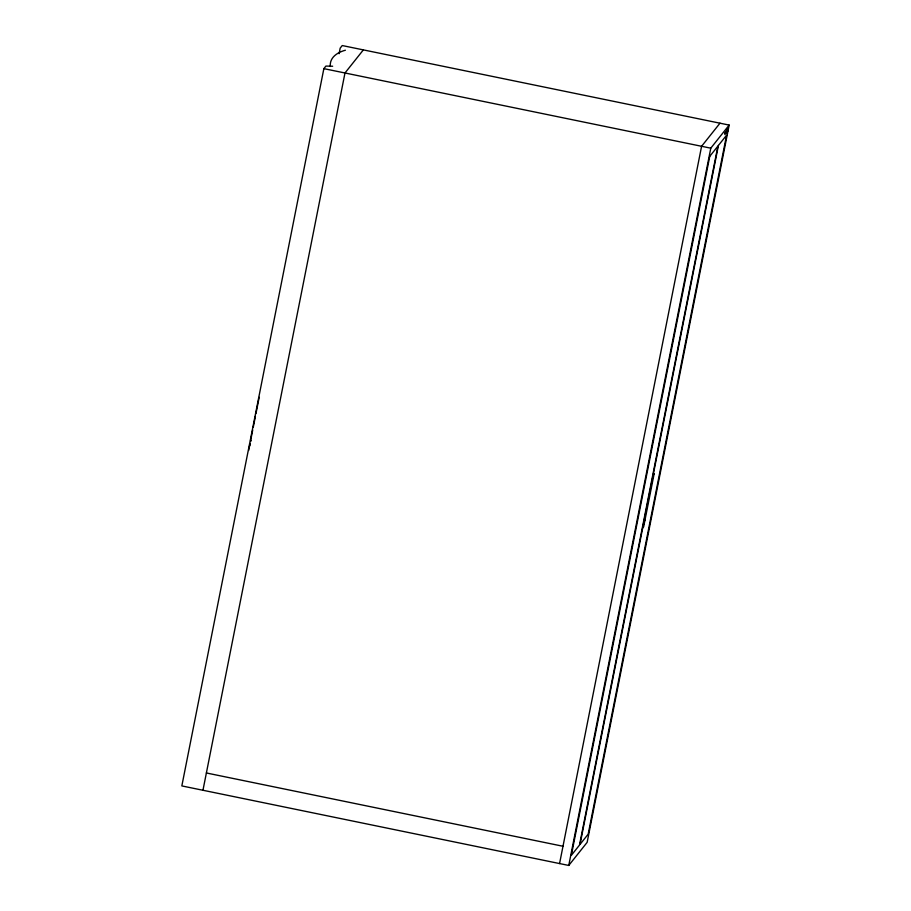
<?xml version="1.0" encoding="UTF-8"?>
<svg xmlns="http://www.w3.org/2000/svg" width="911" height="911" viewBox="0 0 911 911"><rect width="100%" height="100%" fill="white"/><g stroke="black" fill="none" stroke-linecap="round" stroke-linejoin="round"><path stroke-width="1.37" d="M724.894 134.589L725.816 131.48L725.088 133.621M726.056 132.402L726.033 133.154L727.331 129.669M727.24 130.091L726.955 131.742L727.331 129.886M728.014 128.827L727.365 131.48M725.167 133.234L725.509 132.254M725.782 133.462L726.762 130.387M249.751 445.809L250.047 444.135M726.466 132.072L726.204 132.972L726.42 132.175M727.855 130.171L727.718 131.082L728.14 128.599M332.652 66.241L325.91 66.07L323.86 68.644L181.836 785.92L568.76 865.45L587.139 842.356L729.164 125.08L342.24 45.55L340.19 48.135L339.086 53.715M248.669 450.478L250.013 443.657M250.559 440.924L252.711 430.015M253.258 427.293L255.41 416.384M255.957 413.651L259.191 397.287M330.294 66.469C329.452 57.211 337.799 52.246 345.383 50.23M202.959 790.258L344.984 72.982L363.364 49.889M559.57 863.56L701.595 146.284L719.986 123.19M568.76 865.45L710.785 148.174L729.164 125.08M726.431 132.653L726.932 130.114L726.579 132.482M727.297 130.911L727.263 131.617L727.991 128.758M727.433 130.728L727.798 129.02L727.217 131.298M250.616 441.607L251.026 440.343M726.602 132.471L727.32 129.897M726.295 131.207L726.135 132.015M653.21 474.802L654.178 473.583L643.644 526.763L642.676 527.993M323.86 68.644L710.785 148.174M206.387 772.972L562.998 846.262M727.058 130.273L726.659 132.095L727.058 130.273M643.701 523.927L643.713 524.679L645.125 517.835L643.701 523.927M709.749 156.35L571.345 855.327L579.487 845.101L717.891 146.124L709.749 156.35M718.415 145.453L580.022 844.429L588.176 834.18L726.579 135.204L718.415 145.453"/></g></svg>
